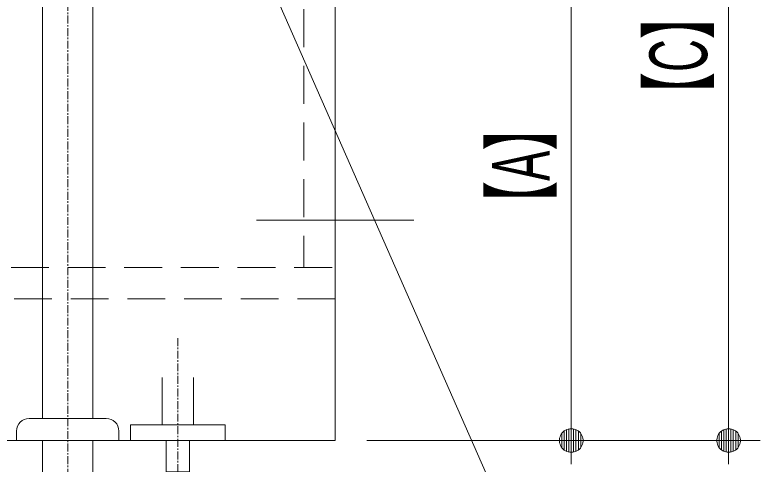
# Model space of a CAD drawing. Units: millimetres, scale not verified. Extents: x -6062 to 6062, y -3045 to 3045.
# Drawn here: x -3576 to -3102.5, y -2035 to -1749.6 of the extents above; entities that cross this region are included whole.
import ezdxf
from ezdxf.enums import TextEntityAlignment as Align

# ---------------------------------------------------------------- set-up
doc = ezdxf.new("R2010")
doc.units = ezdxf.units.MM
doc.header["$LTSCALE"] = 20
doc.linetypes.add('CHAIN1', pattern=[8, 5, -1, 1, -1])
doc.linetypes.add('DASHED1', pattern=[1.8, 1.2, -0.6])
for name, color, linetype, lineweight in [('0-1_5ボウル・キャビネット', 7, 'Continuous', 9), ('0-3_0', 7, 'Continuous', 9), ('0-4_2寸法-2', 7, 'Continuous', 9), ('0-6_2寸法-3', 7, 'Continuous', 9), ('0-7_4給排水', 7, 'Continuous', 9)]:
    doc.layers.add(name, color=color, linetype=linetype, lineweight=lineweight)
doc.styles.add('ＭＳ Ｐゴシック', font='')
doc.styles.get('ＭＳ Ｐゴシック').set_extended_font_data('MS PGothic')

# ---------------------------------------------------------------- blocks, each defined once
blk = doc.blocks.new('_Dot')
at = {"layer": '0-3_0'}
for p, q in [((-10, 0), (-20, 0)), ((9.78, 2), (-9.78, 2)), ((7.99, 6), (-7.99, 6)), ((9.16, -3.98), (-9.16, -3.98)), ((6, -7.98), (-6, -7.98))]:
    blk.add_line(p, q, dxfattribs=at)
for points in [[(10, 0), (9.92, 1.25), (9.69, 2.49), (9.3, 3.68), (8.76, 4.82), (8.09, 5.88), (7.29, 6.85), (6.37, 7.71), (5.36, 8.44), (4.26, 9.05), (3.09, 9.51), (1.87, 9.82), (0.63, 9.98), (-0.63, 9.98), (-1.87, 9.82), (-3.09, 9.51), (-4.26, 9.05), (-5.36, 8.44), (-6.37, 7.71), (-7.29, 6.85), (-8.09, 5.88), (-8.76, 4.82), (-9.3, 3.68), (-9.69, 2.49), (-9.92, 1.25), (-10, 0), (0, 0)], [(-10, 0), (-9.92, -1.25), (-9.69, -2.49), (-9.3, -3.68), (-8.76, -4.82), (-8.09, -5.88), (-7.29, -6.85), (-6.37, -7.71), (-5.36, -8.44), (-4.26, -9.05), (-3.09, -9.51), (-1.87, -9.82), (-0.63, -9.98), (0.63, -9.98), (1.87, -9.82), (3.09, -9.51), (4.26, -9.05), (5.36, -8.44), (6.37, -7.71), (7.29, -6.85), (8.09, -5.88), (8.76, -4.82), (9.3, -3.68), (9.69, -2.49), (9.92, -1.25), (10, 0), (0, 0)]]:
    blk.add_lwpolyline(points, close=True, dxfattribs=at)
blk = doc.blocks.new('グループ-8')
at = {"layer": '0-7_4給排水', "linetype": 'CHAIN1'}
blk.add_line((-35100, -41500), (-35100, -29720), dxfattribs=at)
at = {"layer": '0-7_4給排水'}
blk.add_line((-35750, -40306.7), (-35750, -40280), dxfattribs=at)
for points in [[(-35420, -31020), (-35420, -40120), (-34780, -40120), (-34780, -31020)], [(-35590, -40120), (-35587.5, -40120), (-34612.5, -40120), (-34610, -40120)], [(-34450, -40280), (-34450, -40306.7), (-34450, -40400), (-35750, -40400), (-35750, -40306.7)]]:
    blk.add_lwpolyline(points, dxfattribs=at)
blk.add_lwpolyline([(-35420, -40400), (-35420, -41000), (-34780, -41000), (-34780, -40400)], close=True, dxfattribs=at)
for centre, start, end in [((-35590, -40280), 90, 180), ((-34610, -40280), 0, 90)]:
    blk.add_arc(centre, 160, start, end, dxfattribs=at)
blk = doc.blocks.new('グループ-15')
at = {"layer": '0-7_4給排水', "linetype": 'CHAIN1'}
blk.add_line((-33700, -39100), (-33700, -41300), dxfattribs=at)
at = {"layer": '0-7_4給排水'}
blk.add_lwpolyline([(-33900, -39600), (-33900, -40200), (-33500, -40200), (-33500, -39600)], dxfattribs=at)
for points in [[(-34300, -40200), (-33100, -40200), (-33100, -40400), (-34300, -40400)], [(-33850, -40400), (-33550, -40400), (-33550, -40800), (-33850, -40800)]]:
    blk.add_lwpolyline(points, close=True, dxfattribs=at)

msp = doc.modelspace()

# ---------------------------------------------------------------- linework, layer by layer
at = {"layer": '0-1_5ボウル・キャビネット', "linetype": 'CHAIN1'}
msp.add_line((-3422.5, -1880), (-3322.5, -1880), dxfattribs=at)
at = {"layer": '0-1_5ボウル・キャビネット'}
msp.add_lwpolyline([(-4022.5, -2020), (-3372.5, -2020), (-3372.5, -770)], dxfattribs=at)
at = {"layer": '0-1_5ボウル・キャビネット', "linetype": 'DASHED1'}
msp.add_lwpolyline([(-3902.5, -1393.08), (-3902.5, -1350), (-3392.5, -1350), (-3392.5, -1910)], dxfattribs=at)
at = {"layer": '0-1_5ボウル・キャビネット'}
msp.add_lwpolyline([(-3902.5, -1390), (-3372.5, -1390), (-3372.5, -2020), (-3902.5, -2020)], close=True, dxfattribs=at)
at = {"layer": '0-1_5ボウル・キャビネット', "linetype": 'DASHED1'}
msp.add_lwpolyline([(-3902.5, -1910), (-3372.5, -1910), (-3372.5, -1930), (-3902.5, -1930)], close=True, dxfattribs=at)
at = {"layer": '0-4_2寸法-2'}
for p, q in [((-3122.5, -1530), (-3122.5, -2020)), ((-3122.5, -1545.01), (-3122.5, -2004.99)), ((-3222.5, -1670), (-3222.5, -2020)), ((-3222.5, -1685.01), (-3222.5, -2004.99)), ((-3352.5, -2020), (-3202.5, -2020)), ((-3352.5, -2020), (-3202.5, -2020)), ((-3202.5, -2020), (-3102.5, -2020)), ((-3202.5, -2020), (-3102.5, -2020))]:
    msp.add_line(p, q, dxfattribs=at)
at = {"layer": '0-6_2寸法-3'}
msp.add_lwpolyline([(-3557.79, -2420), (-3109.6, -2420), (-3433.25, -1684.9)], dxfattribs=at)

# ---------------------------------------------------------------- block references
at = {"layer": '0-4_2寸法-2', "xscale": 0.7503418, "yscale": 0.7503418}
for p, rotation in [((-3222.5, -2020), 270), ((-3122.5, -2020), 270), ((-3222.5, -2020), 90), ((-3122.5, -2020), 90)]:
    msp.add_blockref('_Dot', p, dxfattribs=dict(at, rotation=rotation))
at = {"layer": '0-7_4給排水', "xscale": 0.05, "yscale": 0.05}
for name in ['グループ-8', 'グループ-15']:
    msp.add_blockref(name, (-1787.5, 0), dxfattribs=at)

# ---------------------------------------------------------------- texts
at = {"layer": '0-4_2寸法-2', "style": 'ＭＳ Ｐゴシック', "width": 0.6}
for s, p in [('【C】', (-3125.13, -1815.83)), ('【A】', (-3225.13, -1885.05))]:
    msp.add_text(s, height=36.69, rotation=90, dxfattribs=at).set_placement(p, align=Align.BOTTOM_LEFT)

doc.saveas('drawing.dxf')
